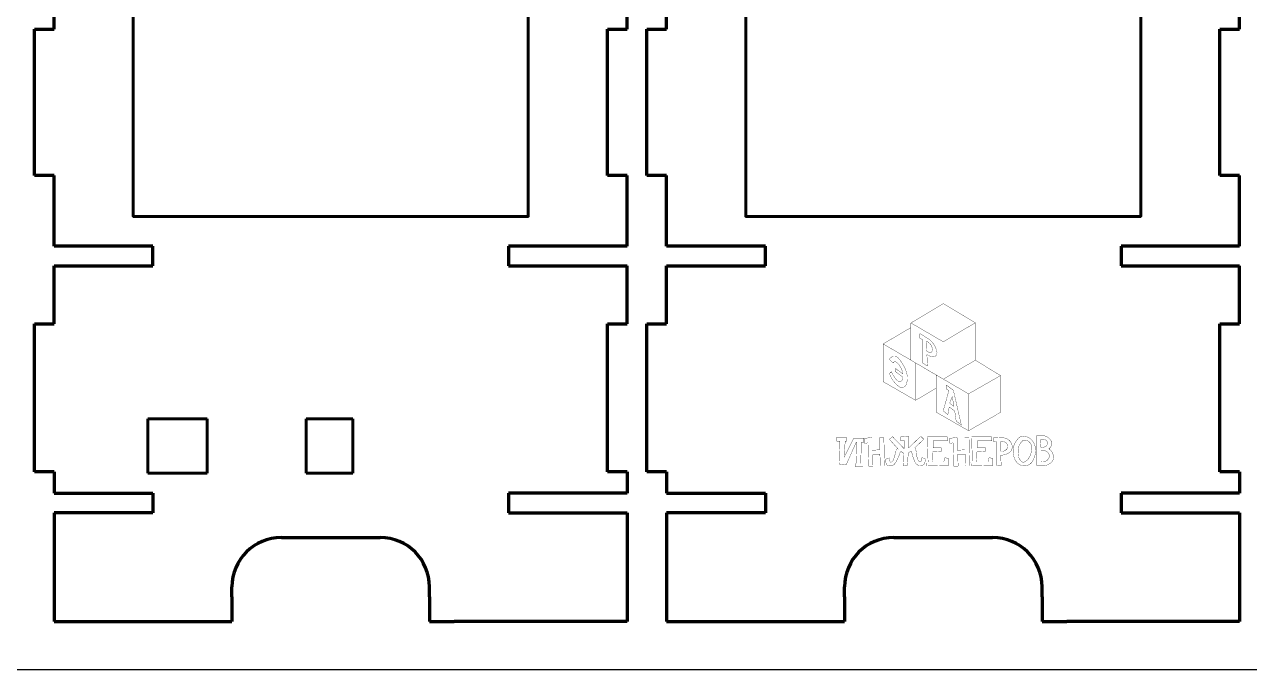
# Model space of a CAD drawing. Header units: millimetres. Extents: x 0 to 650, y 0 to 320.
# Drawn here: x 128 to 376, y 0 to 130.6 of the extents above; entities that cross this region are included whole.
import ezdxf

# ---------------------------------------------------------------- set-up
doc = ezdxf.new("R2010")
doc.units = ezdxf.units.MM
doc.layers.get('0').update_dxf_attribs({"lineweight": 70})
doc.layers.add('Внутренний контур', color=110, linetype='Continuous')
doc.layers.add('Гравировка', color=151, linetype='Continuous', lineweight=35)
doc.layers.add('Отверстия', color=220, linetype='Continuous', lineweight=60)

msp = doc.modelspace()

# ---------------------------------------------------------------- linework, layer by layer
at = {"ltscale": 4}
for p, q in [((134, 129.63), (134, 159.72)), ((250, 129.63), (250, 159.72)), ((250, 129.63), (250, 159.72)), ((258, 129.62), (258, 159.72)), ((374, 129.62), (374, 159.72)), ((130, 100.03), (130, 129.63)), ((130, 129.63), (134, 129.63)), ((246, 100.03), (246, 129.63)), ((246, 129.63), (250, 129.63)), ((246, 100.03), (246, 129.63)), ((246, 129.63), (250, 129.63)), ((254, 100.03), (254, 129.62)), ((254, 129.62), (258, 129.62)), ((370, 100.03), (370, 129.62)), ((370, 129.62), (374, 129.62)), ((134, 100.03), (130, 100.03)), ((134, 85.72), (134, 100.03)), ((250, 100.03), (246, 100.03)), ((250, 100.03), (246, 100.03)), ((250, 85.72), (250, 100.03)), ((250, 85.72), (250, 100.03)), ((258, 100.03), (254, 100.03)), ((258, 85.72), (258, 100.03)), ((374, 100.03), (370, 100.03)), ((374, 85.72), (374, 100.03)), ((154, 85.72), (134, 85.72)), ((154, 82.28), (154, 85.72)), ((250, 85.72), (226, 85.72)), ((226, 85.72), (226, 81.72)), ((278, 85.72), (258, 85.72)), ((278, 82.28), (278, 85.72)), ((374, 85.72), (350, 85.72)), ((350, 85.72), (350, 81.72)), ((154, 81.72), (154, 82.28)), ((278, 81.72), (278, 82.28)), ((134, 70.01), (134, 81.72)), ((134, 70.01), (134, 81.72)), ((134, 81.72), (154, 81.72)), ((226, 81.72), (250, 81.72)), ((250, 70.01), (250, 81.72)), ((250, 70.01), (250, 81.72)), ((250, 70.01), (250, 81.72)), ((250, 70.01), (250, 81.72)), ((258, 70), (258, 81.72)), ((258, 70), (258, 81.72)), ((258, 81.72), (278, 81.72)), ((350, 81.72), (374, 81.72)), ((374, 70), (374, 81.72)), ((374, 70), (374, 81.72)), ((130, 39.99), (130, 70.01)), ((130, 70.01), (134, 70.01)), ((246, 39.99), (246, 70.01)), ((246, 70.01), (250, 70.01)), ((246, 39.99), (246, 70.01)), ((246, 70.01), (250, 70.01)), ((254, 39.99), (254, 70)), ((254, 70), (258, 70)), ((370, 39.99), (370, 70)), ((370, 70), (374, 70)), ((134, 39.99), (130, 39.99)), ((134, 39.99), (134, 35.72)), ((250, 39.99), (246, 39.99)), ((250, 39.99), (246, 39.99)), ((250, 39.99), (250, 35.72)), ((250, 39.99), (250, 35.72)), ((258, 39.99), (254, 39.99)), ((258, 39.99), (258, 35.72)), ((374, 39.99), (370, 39.99)), ((374, 39.99), (374, 35.72)), ((134, 35.72), (154, 35.72)), ((154, 35.72), (154, 31.72)), ((250, 35.72), (226, 35.72)), ((226, 35.72), (226, 31.72)), ((258, 35.72), (278, 35.72)), ((278, 35.72), (278, 31.72)), ((374, 35.72), (350, 35.72)), ((350, 35.72), (350, 31.72)), ((134, 31.72), (134, 9.72)), ((154, 31.72), (134, 31.72)), ((226, 31.72), (250, 31.72)), ((250, 31.72), (250, 9.72)), ((250, 31.72), (250, 9.72)), ((258, 31.72), (258, 9.72)), ((278, 31.72), (258, 31.72)), ((350, 31.72), (374, 31.72)), ((374, 31.72), (374, 9.72)), ((170, 14.72), (170, 16.72)), ((210, 14.72), (210, 16.72)), ((294, 14.72), (294, 16.72)), ((334, 14.72), (334, 16.72)), ((134, 9.72), (165, 9.72)), ((250, 9.72), (215, 9.72)), ((258, 9.72), (289, 9.72)), ((374, 9.72), (339, 9.72))]:
    msp.add_line(p, q, dxfattribs=at)
at = {"ltscale": 100}
for p, q in [((180, 26.72), (200, 26.72)), ((304, 26.72), (324, 26.72))]:
    msp.add_line(p, q, dxfattribs=at)
for p, q in [((170, 14.72), (170, 9.72)), ((210, 14.72), (210, 9.72)), ((294, 14.72), (294, 9.72)), ((334, 14.72), (334, 9.72)), ((165, 9.72), (170, 9.72)), ((210, 9.72), (215, 9.72)), ((289, 9.72), (294, 9.72)), ((334, 9.72), (339, 9.72))]:
    msp.add_line(p, q)
at = {"ltscale": 4}
for centre in [(180, 16.72), (304, 16.72)]:
    msp.add_arc(centre, 10, 90, 180, dxfattribs=at)
at = {"ltscale": 100}
for centre in [(200, 16.72), (324, 16.72)]:
    msp.add_arc(centre, 10, 0, 90, dxfattribs=at)
at = {"layer": 'Внутренний контур'}
msp.add_lwpolyline([(0, 0), (650, 0), (650, 320), (0, 320)], close=True, dxfattribs=at)
at = {"layer": 'Гравировка', "const_width": 0.0585}
for points in [[(307.46, 70.17), (314.02, 74.08)], [(314.02, 74.08), (320.49, 70.21)], [(307.46, 69.23), (307.46, 70.17)], [(307.46, 70.17), (314.02, 66.34)], [(314.02, 66.34), (320.49, 70.21)], [(320.49, 70.21), (320.49, 62.63)], [(301.83, 65.92), (307.46, 69.23)], [(307.46, 69.23), (307.46, 62.63)], [(309.27, 68.02), (309.27, 67.04)], [(309.27, 68.02), (310.85, 67.04)], [(309.27, 67.04), (309.79, 66.82)], [(310.85, 67.04), (311.1, 66.88)], [(301.83, 58.28), (301.83, 65.92)], [(301.83, 65.92), (307.46, 62.63)], [(309.79, 66.82), (309.79, 62.07)], [(310.57, 66.48), (310.72, 66.41)], [(310.66, 64.49), (310.57, 66.48)], [(310.69, 64.46), (310.66, 64.49)], [(310.73, 64.43), (310.69, 64.46)], [(310.72, 66.41), (310.87, 66.32)], [(310.87, 66.32), (311.01, 66.23)], [(311.01, 66.23), (311.14, 66.13)], [(311.1, 66.88), (311.32, 66.7)], [(311.14, 66.13), (311.26, 66.01)], [(311.26, 66.01), (311.37, 65.89)], [(311.32, 66.7), (311.54, 66.51)], [(311.37, 65.89), (311.47, 65.75)], [(311.47, 65.75), (311.56, 65.61)], [(311.54, 66.51), (311.74, 66.3)], [(311.56, 65.61), (311.64, 65.46)], [(311.64, 65.46), (311.7, 65.31)], [(311.7, 65.31), (311.75, 65.15)], [(311.74, 66.3), (311.93, 66.07)], [(311.77, 64.49), (311.74, 64.42)], [(311.75, 65.15), (311.79, 64.98)], [(311.79, 64.56), (311.77, 64.49)], [(311.79, 64.98), (311.8, 64.95)], [(311.8, 64.59), (311.79, 64.56)], [(311.8, 64.95), (311.8, 64.91)], [(311.8, 64.91), (311.81, 64.88)], [(311.81, 64.67), (311.8, 64.63)], [(311.8, 64.63), (311.8, 64.59)], [(311.81, 64.88), (311.81, 64.84)], [(311.81, 64.84), (311.81, 64.81)], [(311.81, 64.81), (311.81, 64.77)], [(311.81, 64.77), (311.81, 64.74)], [(311.81, 64.74), (311.81, 64.7)], [(311.81, 64.7), (311.81, 64.67)], [(311.93, 66.07), (312.1, 65.84)], [(312.1, 65.84), (312.25, 65.59)], [(312.25, 65.59), (312.38, 65.34)], [(312.38, 65.34), (312.5, 65.07)], [(312.5, 65.07), (312.6, 64.8)], [(312.6, 64.8), (312.67, 64.52)], [(312.67, 64.52), (312.73, 64.24)], [(314.02, 66.34), (314.02, 58.79)], [(303.15, 62.86), (303.11, 62.78)], [(303.11, 62.78), (303.81, 62.05)], [(303.19, 62.93), (303.15, 62.86)], [(303.24, 63), (303.19, 62.93)], [(303.29, 63.06), (303.24, 63)], [(303.35, 63.12), (303.29, 63.06)], [(303.41, 63.17), (303.35, 63.12)], [(303.48, 63.22), (303.41, 63.17)], [(303.55, 63.27), (303.48, 63.22)], [(303.62, 63.31), (303.55, 63.27)], [(303.7, 63.34), (303.62, 63.31)], [(303.78, 63.37), (303.7, 63.34)], [(303.86, 63.39), (303.78, 63.37)], [(303.86, 62.11), (303.81, 62.05)], [(303.95, 63.41), (303.86, 63.39)], [(303.9, 62.17), (303.86, 62.11)], [(303.96, 62.22), (303.9, 62.17)], [(304.04, 63.41), (303.95, 63.41)], [(304.02, 62.25), (303.96, 62.22)], [(304.09, 62.28), (304.02, 62.25)], [(304.13, 63.41), (304.04, 63.41)], [(304.16, 62.3), (304.09, 62.28)], [(304.22, 63.41), (304.13, 63.41)], [(304.24, 62.31), (304.16, 62.3)], [(304.31, 63.39), (304.22, 63.41)], [(304.31, 62.3), (304.24, 62.31)], [(304.4, 63.37), (304.31, 63.39)], [(304.38, 62.29), (304.31, 62.3)], [(304.45, 62.26), (304.38, 62.29)], [(304.48, 63.34), (304.4, 63.37)], [(304.52, 62.23), (304.45, 62.26)], [(304.57, 63.3), (304.48, 63.34)], [(304.58, 62.18), (304.52, 62.23)], [(304.65, 63.25), (304.57, 63.3)], [(304.74, 62.03), (304.58, 62.18)], [(304.72, 63.2), (304.65, 63.25)], [(304.79, 63.15), (304.72, 63.2)], [(304.9, 61.86), (304.74, 62.03)], [(304.86, 63.08), (304.79, 63.15)], [(305.04, 62.88), (304.86, 63.08)], [(305.22, 62.67), (305.04, 62.88)], [(305.38, 62.45), (305.22, 62.67)], [(305.55, 62.23), (305.38, 62.45)], [(305.7, 62), (305.55, 62.23)], [(305.84, 61.77), (305.7, 62)], [(307.46, 62.63), (308.4, 62.08)], [(308.4, 62.08), (310.06, 61.1)], [(308.4, 62.08), (308.4, 54.5)], [(308.64, 61.94), (308.4, 62.08)], [(309.79, 62.07), (310.8, 61.45)], [(310.8, 61.45), (310.69, 63.75)], [(310.78, 63.7), (310.69, 63.75)], [(310.77, 64.41), (310.73, 64.43)], [(310.8, 64.38), (310.77, 64.41)], [(310.86, 63.65), (310.78, 63.7)], [(310.84, 64.36), (310.8, 64.38)], [(310.88, 64.34), (310.84, 64.36)], [(310.95, 63.6), (310.86, 63.65)], [(310.92, 64.31), (310.88, 64.34)], [(310.96, 64.29), (310.92, 64.31)], [(311.04, 63.56), (310.95, 63.6)], [(311, 64.27), (310.96, 64.29)], [(311.04, 64.25), (311, 64.27)], [(311.08, 64.23), (311.04, 64.25)], [(311.13, 63.52), (311.04, 63.56)], [(311.12, 64.21), (311.08, 64.23)], [(311.19, 64.19), (311.12, 64.21)], [(311.22, 63.48), (311.13, 63.52)], [(311.26, 64.17), (311.19, 64.19)], [(311.32, 63.45), (311.22, 63.48)], [(311.33, 64.17), (311.26, 64.17)], [(311.41, 63.42), (311.32, 63.45)], [(311.4, 64.18), (311.33, 64.17)], [(311.47, 64.19), (311.4, 64.18)], [(311.5, 63.39), (311.41, 63.42)], [(311.54, 64.22), (311.47, 64.19)], [(311.6, 63.36), (311.5, 63.39)], [(311.6, 64.26), (311.54, 64.22)], [(311.66, 64.31), (311.6, 64.26)], [(311.7, 63.34), (311.6, 63.36)], [(311.7, 64.36), (311.66, 64.31)], [(311.79, 63.32), (311.7, 63.34)], [(311.74, 64.42), (311.7, 64.36)], [(311.92, 63.31), (311.79, 63.32)], [(312.05, 63.31), (311.92, 63.31)], [(312.17, 63.34), (312.05, 63.31)], [(312.29, 63.39), (312.17, 63.34)], [(312.4, 63.45), (312.29, 63.39)], [(312.5, 63.53), (312.4, 63.45)], [(312.58, 63.63), (312.5, 63.53)], [(312.65, 63.74), (312.58, 63.63)], [(312.7, 63.86), (312.65, 63.74)], [(312.73, 63.98), (312.7, 63.86)], [(312.73, 64.24), (312.74, 64.11)], [(312.74, 64.11), (312.73, 63.98)], [(320.49, 62.63), (314.02, 58.79)], [(320.49, 62.63), (325.59, 59.51)], [(303.49, 60.27), (303.11, 59.9)], [(303.11, 59.9), (303.21, 59.65)], [(303.21, 59.65), (303.32, 59.4)], [(303.57, 60.12), (303.49, 60.27)], [(303.65, 59.97), (303.57, 60.12)], [(303.73, 59.82), (303.65, 59.97)], [(303.81, 59.67), (303.73, 59.82)], [(303.9, 59.53), (303.81, 59.67)], [(304, 59.38), (303.9, 59.53)], [(304.31, 60.96), (304.31, 60.32)], [(304.31, 60.96), (305.84, 59.82)], [(304.31, 60.32), (305.84, 59.18)], [(305.05, 61.69), (304.9, 61.86)], [(305.18, 61.51), (305.05, 61.69)], [(305.31, 61.31), (305.18, 61.51)], [(305.42, 61.12), (305.31, 61.31)], [(305.52, 60.91), (305.42, 61.12)], [(305.61, 60.7), (305.52, 60.91)], [(305.69, 60.49), (305.61, 60.7)], [(305.75, 60.27), (305.69, 60.49)], [(305.8, 60.05), (305.75, 60.27)], [(305.84, 59.82), (305.8, 60.05)], [(305.98, 61.53), (305.84, 61.77)], [(306.11, 61.29), (305.98, 61.53)], [(306.23, 61.04), (306.11, 61.29)], [(306.34, 60.79), (306.23, 61.04)], [(306.44, 60.53), (306.34, 60.79)], [(306.53, 60.27), (306.44, 60.53)], [(306.59, 60.07), (306.53, 60.27)], [(306.64, 59.86), (306.59, 60.07)], [(306.68, 59.65), (306.64, 59.86)], [(306.71, 59.44), (306.68, 59.65)], [(312.58, 59.63), (310.06, 61.1)], [(312.58, 59.63), (314.02, 58.79)], [(312.58, 56.97), (312.58, 59.63)], [(325.59, 59.51), (319.12, 55.81)], [(325.59, 52.05), (325.59, 59.51)], [(308.4, 54.5), (301.83, 58.28)], [(303.32, 59.4), (303.44, 59.15)], [(303.44, 59.15), (303.58, 58.92)], [(303.58, 58.92), (303.72, 58.68)], [(303.72, 58.68), (303.88, 58.46)], [(303.88, 58.46), (304.05, 58.24)], [(304.09, 59.24), (304, 59.38)], [(304.05, 58.24), (304.23, 58.03)], [(304.19, 59.1), (304.09, 59.24)], [(304.29, 58.96), (304.19, 59.1)], [(304.23, 58.03), (304.41, 57.83)], [(304.4, 58.83), (304.29, 58.96)], [(304.5, 58.7), (304.4, 58.83)], [(304.41, 57.83), (304.61, 57.64)], [(304.61, 58.57), (304.5, 58.7)], [(304.68, 58.49), (304.61, 58.57)], [(304.61, 57.64), (304.81, 57.46)], [(304.77, 58.43), (304.68, 58.49)], [(304.85, 58.39), (304.77, 58.43)], [(304.81, 57.46), (305.03, 57.29)], [(304.95, 58.35), (304.85, 58.39)], [(305.05, 58.33), (304.95, 58.35)], [(305.03, 57.29), (305.16, 57.21)], [(305.15, 58.32), (305.05, 58.33)], [(305.25, 58.33), (305.15, 58.32)], [(305.16, 57.21), (305.29, 57.15)], [(305.35, 58.35), (305.25, 58.33)], [(305.29, 57.15), (305.44, 57.11)], [(305.44, 58.39), (305.35, 58.35)], [(305.53, 58.43), (305.44, 58.39)], [(305.44, 57.11), (305.59, 57.09)], [(305.61, 58.49), (305.53, 58.43)], [(305.59, 57.09), (305.75, 57.1)], [(305.68, 58.57), (305.61, 58.49)], [(305.72, 58.61), (305.68, 58.57)], [(305.75, 58.65), (305.72, 58.61)], [(305.77, 58.7), (305.75, 58.65)], [(305.75, 57.1), (305.9, 57.13)], [(305.8, 58.75), (305.77, 58.7)], [(305.82, 58.8), (305.8, 58.75)], [(305.83, 58.85), (305.82, 58.8)], [(305.84, 58.91), (305.83, 58.85)], [(305.84, 59.18), (305.84, 59.12)], [(305.85, 58.96), (305.84, 58.91)], [(305.84, 59.12), (305.85, 59.07)], [(305.85, 59.07), (305.85, 59.02)], [(305.85, 59.02), (305.85, 58.96)], [(305.9, 57.13), (306.04, 57.19)], [(306.04, 57.19), (306.17, 57.27)], [(306.17, 57.27), (306.29, 57.36)], [(306.29, 57.36), (306.39, 57.48)], [(306.39, 57.48), (306.47, 57.61)], [(306.47, 57.61), (306.53, 57.75)], [(306.53, 57.75), (306.59, 57.95)], [(306.59, 57.95), (306.64, 58.16)], [(306.64, 58.16), (306.68, 58.37)], [(306.68, 58.37), (306.71, 58.58)], [(306.73, 59.23), (306.71, 59.44)], [(306.71, 58.58), (306.73, 58.8)], [(306.73, 59.01), (306.73, 59.23)], [(306.73, 58.8), (306.73, 59.01)], [(314.02, 58.79), (319.12, 55.81)], [(314.63, 56.78), (314.64, 57.6)], [(314.64, 57.6), (316.05, 56.54)], [(308.4, 54.5), (312.58, 56.97)], [(312.58, 52.1), (312.58, 56.97)], [(313.99, 52.35), (315.14, 56.47)], [(315.14, 56.47), (314.63, 56.78)], [(315.82, 55.32), (315.31, 53.92)], [(316.17, 53.27), (315.82, 55.32)], [(316.05, 56.54), (317.67, 49.47)], [(319.12, 55.81), (319.12, 48.34)], [(319.12, 48.34), (312.58, 52.1)], [(314.93, 51.62), (313.99, 52.35)], [(314.93, 51.62), (315.21, 53.16)], [(315.21, 53.16), (316.33, 52.34)], [(315.31, 53.92), (316.17, 53.27)], [(316.33, 52.34), (316.62, 50.29)], [(317.67, 49.47), (316.62, 50.29)], [(319.12, 48.34), (325.59, 52.05)], [(303.09, 46.63), (303.73, 47.14)], [(303.73, 47.14), (306.08, 44.71)], [(305.34, 47.14), (306.97, 47.26)], [(305.34, 46.38), (305.34, 47.14)], [(306.97, 47.26), (306.97, 44.83)], [(306.97, 44.83), (309.45, 47.23)], [(309.45, 47.23), (310.05, 46.62)], [(329.58, 47.08), (329.68, 47.12)], [(329.68, 47.12), (329.77, 47.15)], [(329.77, 47.15), (329.87, 47.18)], [(329.87, 47.18), (329.96, 47.21)], [(329.96, 47.21), (330.06, 47.22)], [(330.06, 47.22), (330.16, 47.23)], [(330.16, 47.23), (330.26, 47.24)], [(330.26, 47.24), (330.36, 47.23)], [(330.36, 47.23), (330.53, 47.21)], [(330.53, 47.21), (330.7, 47.18)], [(330.7, 47.18), (330.86, 47.14)], [(330.86, 47.14), (331.02, 47.08)], [(332.93, 47.37), (332.93, 41.29)], [(332.93, 47.37), (333.97, 47.37)], [(333.97, 47.37), (334.16, 47.36)], [(334.16, 47.36), (334.35, 47.33)], [(334.35, 47.33), (334.53, 47.29)], [(334.53, 47.29), (334.71, 47.24)], [(334.71, 47.24), (334.89, 47.16)], [(334.89, 47.16), (335.06, 47.08)], [(292.39, 46.99), (294.39, 46.99)], [(292.42, 46.24), (292.39, 46.99)], [(293.08, 46.24), (292.42, 46.24)], [(292.95, 41.59), (293.08, 46.24)], [(293.96, 42.96), (295.87, 46.81)], [(294.14, 46.22), (293.96, 42.96)], [(294.39, 46.22), (294.14, 46.22)], [(296.41, 46.09), (294.35, 41.43)], [(294.39, 46.99), (294.39, 46.22)], [(295.87, 46.81), (297.93, 46.81)], [(296.51, 41.74), (296.41, 46.09)], [(297.41, 46), (297.3, 41.74)], [(297.93, 46), (297.41, 46)], [(297.93, 46.81), (297.93, 46)], [(299.58, 46.97), (298.1, 46.81)], [(298.1, 46.81), (298.1, 45.78)], [(298.1, 45.78), (298.76, 45.89)], [(298.76, 45.89), (298.87, 41.17)], [(299.58, 44.39), (299.58, 46.97)], [(301.98, 46.91), (301.11, 46.91)], [(301.11, 46.91), (301.11, 44.48)], [(302.1, 41.27), (301.98, 46.91)], [(303.09, 46.63), (304.75, 44.77)], [(304.58, 44.6), (304.62, 44.64)], [(304.62, 44.64), (304.66, 44.69)], [(304.66, 44.69), (304.71, 44.73)], [(304.71, 44.73), (304.75, 44.77)], [(304.94, 44.56), (304.75, 44.77)], [(306.08, 46.38), (305.34, 46.38)], [(306.08, 44.71), (306.08, 46.38)], [(308.25, 44.89), (308.19, 44.83)], [(310.05, 46.62), (308.25, 44.89)], [(308.29, 44.81), (308.25, 44.89)], [(308.33, 44.72), (308.29, 44.81)], [(308.37, 44.64), (308.33, 44.72)], [(308.41, 44.56), (308.37, 44.64)], [(310.78, 47.08), (314.86, 47.08)], [(310.93, 42.01), (310.78, 47.08)], [(314.86, 46.27), (311.95, 46.27)], [(311.95, 46.27), (311.95, 44.89)], [(311.95, 44.89), (313.58, 44.89)], [(313.58, 44.89), (313.58, 44.14)], [(314.86, 47.08), (314.86, 46.27)], [(316.81, 46.97), (315.33, 46.81)], [(315.33, 46.81), (315.33, 45.78)], [(315.33, 45.78), (315.99, 45.89)], [(315.99, 45.89), (316.1, 41.17)], [(316.81, 44.39), (316.81, 46.97)], [(319.21, 46.91), (318.34, 46.91)], [(318.34, 46.91), (318.34, 44.48)], [(319.33, 41.27), (319.21, 46.91)], [(319.89, 42.01), (319.75, 47.08)], [(319.75, 47.08), (323.82, 47.08)], [(323.82, 46.27), (320.92, 46.27)], [(320.92, 46.27), (320.92, 44.89)], [(320.92, 44.89), (322.55, 44.89)], [(322.55, 44.89), (322.55, 44.14)], [(323.82, 47.08), (323.82, 46.27)], [(324.25, 46.98), (324.25, 46.06)], [(326.13, 46.9), (324.25, 46.98)], [(324.25, 46.06), (324.78, 46.15)], [(324.78, 46.15), (324.78, 41.35)], [(325.71, 46.16), (325.63, 46.15)], [(325.63, 44.21), (325.63, 46.15)], [(325.8, 46.17), (325.71, 46.16)], [(325.88, 46.18), (325.8, 46.17)], [(325.96, 46.18), (325.88, 46.18)], [(326.04, 46.17), (325.96, 46.18)], [(326.13, 46.16), (326.04, 46.17)], [(326.21, 46.14), (326.13, 46.16)], [(326.13, 46.9), (326.36, 46.88)], [(326.29, 46.12), (326.21, 46.14)], [(326.36, 46.1), (326.29, 46.12)], [(326.36, 46.88), (326.59, 46.83)], [(326.44, 46.07), (326.36, 46.1)], [(326.52, 46.03), (326.44, 46.07)], [(326.59, 45.99), (326.52, 46.03)], [(326.59, 46.83), (326.81, 46.75)], [(326.69, 45.92), (326.59, 45.99)], [(326.78, 45.83), (326.69, 45.92)], [(326.87, 45.73), (326.78, 45.83)], [(326.8, 44.56), (326.87, 44.65)], [(326.81, 46.75), (327.01, 46.65)], [(326.93, 45.62), (326.87, 45.73)], [(326.87, 44.65), (326.93, 44.76)], [(326.98, 45.51), (326.93, 45.62)], [(326.93, 44.76), (326.98, 44.88)], [(327.02, 45.38), (326.98, 45.51)], [(326.98, 44.88), (327.02, 45)], [(327.01, 46.65), (327.21, 46.52)], [(327.04, 45.26), (327.02, 45.38)], [(327.02, 45), (327.04, 45.13)], [(327.04, 45.13), (327.04, 45.26)], [(327.21, 46.52), (327.38, 46.37)], [(327.38, 46.37), (327.54, 46.2)], [(327.54, 46.2), (327.67, 46.01)], [(327.67, 46.01), (327.78, 45.81)], [(327.78, 45.81), (327.87, 45.6)], [(327.87, 45.6), (327.93, 45.37)], [(327.91, 44.67), (327.88, 44.55)], [(327.94, 44.79), (327.91, 44.67)], [(327.93, 45.37), (327.96, 45.15)], [(327.96, 44.9), (327.94, 44.79)], [(327.96, 45.15), (327.97, 45.02)], [(327.97, 45.02), (327.96, 44.9)], [(328.16, 44.58), (328.19, 44.87)], [(328.19, 44.87), (328.25, 45.15)], [(328.25, 45.15), (328.33, 45.42)], [(328.33, 45.42), (328.44, 45.69)], [(328.44, 45.69), (328.56, 45.94)], [(328.56, 45.94), (328.71, 46.19)], [(328.71, 46.19), (328.87, 46.42)], [(328.87, 46.42), (329.06, 46.64)], [(329.06, 46.64), (329.26, 46.85)], [(329.21, 44.75), (329.18, 44.56)], [(329.24, 44.94), (329.21, 44.75)], [(329.3, 45.13), (329.24, 44.94)], [(329.26, 46.85), (329.33, 46.91)], [(329.36, 45.32), (329.3, 45.13)], [(329.33, 46.91), (329.41, 46.97)], [(329.44, 45.5), (329.36, 45.32)], [(329.41, 46.97), (329.5, 47.03)], [(329.54, 45.67), (329.44, 45.5)], [(329.5, 47.03), (329.58, 47.08)], [(329.64, 45.84), (329.54, 45.67)], [(329.77, 45.99), (329.64, 45.84)], [(329.9, 46.14), (329.77, 45.99)], [(329.98, 46.22), (329.9, 46.14)], [(330.05, 46.27), (329.98, 46.22)], [(330.04, 46.27), (329.98, 46.22)], [(330.19, 46.4), (330.04, 46.27)], [(330.11, 46.32), (330.05, 46.27)], [(330.18, 46.36), (330.11, 46.32)], [(330.26, 46.4), (330.18, 46.36)], [(330.34, 46.42), (330.26, 46.4)], [(330.41, 46.44), (330.34, 46.42)], [(330.5, 46.45), (330.41, 46.44)], [(330.58, 46.45), (330.5, 46.45)], [(330.66, 46.45), (330.58, 46.45)], [(330.74, 46.43), (330.66, 46.45)], [(330.82, 46.41), (330.74, 46.43)], [(330.89, 46.39), (330.82, 46.41)], [(330.97, 46.35), (330.89, 46.39)], [(331.05, 46.31), (330.97, 46.35)], [(331.02, 47.08), (331.18, 47.02)], [(331.13, 46.27), (331.05, 46.31)], [(331.2, 46.22), (331.13, 46.27)], [(331.18, 47.02), (331.33, 46.94)], [(331.27, 46.17), (331.2, 46.22)], [(331.34, 46.11), (331.27, 46.17)], [(331.33, 46.94), (331.47, 46.85)], [(331.4, 46.06), (331.34, 46.11)], [(331.47, 46), (331.4, 46.06)], [(331.47, 46.85), (331.61, 46.76)], [(331.53, 45.93), (331.47, 46)], [(331.58, 45.87), (331.53, 45.93)], [(331.64, 45.8), (331.58, 45.87)], [(331.61, 46.76), (331.74, 46.65)], [(331.69, 45.73), (331.64, 45.8)], [(331.74, 45.64), (331.69, 45.73)], [(331.74, 46.65), (331.86, 46.53)], [(331.79, 45.55), (331.74, 45.64)], [(331.83, 45.46), (331.79, 45.55)], [(331.87, 45.36), (331.83, 45.46)], [(331.86, 46.53), (331.98, 46.41)], [(331.9, 45.27), (331.87, 45.36)], [(331.92, 45.17), (331.9, 45.27)], [(331.94, 45.07), (331.92, 45.17)], [(331.96, 44.97), (331.94, 45.07)], [(331.94, 44.56), (331.96, 44.66)], [(331.96, 44.87), (331.96, 44.97)], [(331.96, 44.76), (331.96, 44.87)], [(331.96, 44.66), (331.96, 44.76)], [(331.98, 46.41), (332.08, 46.27)], [(332.08, 46.27), (332.2, 46.1)], [(332.2, 46.1), (332.31, 45.91)], [(332.31, 45.91), (332.4, 45.72)], [(332.4, 45.72), (332.49, 45.53)], [(332.49, 45.53), (332.56, 45.33)], [(332.56, 45.33), (332.61, 45.12)], [(332.61, 45.12), (332.66, 44.92)], [(332.66, 44.92), (332.69, 44.71)], [(332.69, 44.71), (332.7, 44.5)], [(333.77, 46.58), (333.68, 44.99)], [(333.68, 44.99), (333.77, 44.98)], [(334.45, 46.54), (333.77, 46.58)], [(333.77, 44.98), (333.86, 44.97)], [(333.86, 44.97), (333.96, 44.97)], [(333.96, 44.97), (334.05, 44.97)], [(334.05, 44.97), (334.15, 44.98)], [(334.15, 44.98), (334.24, 44.99)], [(334.24, 44.99), (334.33, 45.01)], [(334.33, 45.01), (334.42, 45.04)], [(334.42, 45.04), (334.51, 45.07)], [(334.52, 46.53), (334.45, 46.54)], [(334.51, 45.07), (334.6, 45.1)], [(334.6, 46.52), (334.52, 46.53)], [(334.67, 46.49), (334.6, 46.52)], [(334.6, 45.1), (334.68, 45.15)], [(334.74, 46.46), (334.67, 46.49)], [(334.68, 45.15), (334.77, 45.19)], [(334.81, 46.42), (334.74, 46.46)], [(334.77, 45.19), (334.83, 45.24)], [(334.87, 46.38), (334.81, 46.42)], [(334.83, 45.24), (334.89, 45.29)], [(334.93, 46.32), (334.87, 46.38)], [(334.89, 45.29), (334.94, 45.34)], [(334.98, 46.26), (334.93, 46.32)], [(334.94, 45.34), (334.99, 45.4)], [(335.02, 46.2), (334.98, 46.26)], [(334.99, 45.4), (335.03, 45.47)], [(335.06, 46.13), (335.02, 46.2)], [(335.03, 45.47), (335.06, 45.53)], [(335.06, 47.08), (335.22, 46.97)], [(335.09, 46.06), (335.06, 46.13)], [(335.06, 45.53), (335.09, 45.61)], [(335.11, 45.98), (335.09, 46.06)], [(335.09, 45.61), (335.11, 45.68)], [(335.12, 45.91), (335.11, 45.98)], [(335.11, 45.68), (335.12, 45.76)], [(335.12, 45.83), (335.12, 45.91)], [(335.12, 45.76), (335.12, 45.83)], [(335.22, 46.97), (335.37, 46.86)], [(335.37, 46.86), (335.51, 46.73)], [(335.43, 44.7), (335.39, 44.66)], [(335.46, 44.61), (335.39, 44.66)], [(335.48, 44.74), (335.43, 44.7)], [(335.52, 44.57), (335.46, 44.61)], [(335.52, 44.78), (335.48, 44.74)], [(335.51, 46.73), (335.64, 46.59)], [(335.56, 44.83), (335.52, 44.78)], [(335.6, 44.87), (335.56, 44.83)], [(335.64, 44.92), (335.6, 44.87)], [(335.64, 46.59), (335.75, 46.44)], [(335.68, 44.97), (335.64, 44.92)], [(335.72, 45.02), (335.68, 44.97)], [(335.75, 45.07), (335.72, 45.02)], [(335.75, 46.44), (335.85, 46.28)], [(335.79, 45.12), (335.75, 45.07)], [(335.82, 45.17), (335.79, 45.12)], [(335.85, 45.22), (335.82, 45.17)], [(335.85, 46.28), (335.9, 46.2)], [(335.9, 45.3), (335.85, 45.22)], [(335.9, 46.2), (335.93, 46.11)], [(335.93, 45.39), (335.9, 45.3)], [(335.93, 46.11), (335.96, 46.02)], [(335.96, 45.48), (335.93, 45.39)], [(335.96, 46.02), (335.98, 45.93)], [(335.98, 45.57), (335.96, 45.48)], [(335.98, 45.93), (335.99, 45.84)], [(335.99, 45.66), (335.98, 45.57)], [(335.99, 45.84), (335.99, 45.75)], [(335.99, 45.75), (335.99, 45.66)], [(301.11, 44.48), (299.58, 44.39)], [(299.78, 41.17), (299.71, 43.6)], [(299.71, 43.6), (301.18, 43.6)], [(301.18, 43.6), (301.25, 41.27)], [(302.32, 42.57), (303.13, 42.85)], [(302.32, 42.48), (302.32, 42.57)], [(302.32, 42.39), (302.32, 42.48)], [(302.32, 42.29), (302.32, 42.39)], [(302.33, 42.2), (302.32, 42.29)], [(302.35, 42.11), (302.33, 42.2)], [(303.14, 42.8), (303.13, 42.85)], [(303.15, 42.75), (303.14, 42.8)], [(303.16, 42.7), (303.15, 42.75)], [(303.16, 42.65), (303.16, 42.7)], [(303.17, 42.6), (303.16, 42.65)], [(303.17, 42.55), (303.17, 42.6)], [(303.17, 42.5), (303.17, 42.55)], [(303.18, 42.45), (303.17, 42.5)], [(303.17, 42.25), (303.17, 42.3)], [(303.17, 42.23), (303.17, 42.25)], [(303.17, 42.21), (303.17, 42.23)], [(303.18, 42.18), (303.17, 42.21)], [(303.18, 42.4), (303.18, 42.45)], [(303.18, 42.35), (303.18, 42.4)], [(303.17, 42.3), (303.18, 42.35)], [(303.18, 42.16), (303.18, 42.18)], [(303.19, 42.14), (303.18, 42.16)], [(303.2, 42.12), (303.19, 42.14)], [(303.71, 42.16), (303.67, 42.12)], [(303.75, 42.21), (303.71, 42.16)], [(303.78, 42.25), (303.75, 42.21)], [(303.81, 42.29), (303.78, 42.25)], [(303.85, 42.34), (303.81, 42.29)], [(303.87, 42.39), (303.85, 42.34)], [(303.9, 42.44), (303.87, 42.39)], [(303.92, 42.49), (303.9, 42.44)], [(303.94, 42.54), (303.92, 42.49)], [(303.99, 42.67), (303.94, 42.54)], [(304.03, 42.8), (303.99, 42.67)], [(304.07, 42.94), (304.03, 42.8)], [(304.12, 43.07), (304.07, 42.94)], [(304.16, 43.2), (304.12, 43.07)], [(304.19, 43.34), (304.16, 43.2)], [(304.23, 43.47), (304.19, 43.34)], [(304.26, 43.61), (304.23, 43.47)], [(304.3, 43.74), (304.26, 43.61)], [(304.33, 43.88), (304.3, 43.74)], [(304.35, 44.02), (304.33, 43.88)], [(304.38, 44.15), (304.35, 44.02)], [(304.38, 44.15), (304.4, 44.21)], [(304.4, 44.21), (304.41, 44.27)], [(304.41, 44.27), (304.43, 44.33)], [(304.42, 42.01), (304.52, 42.18)], [(304.43, 44.33), (304.46, 44.39)], [(304.46, 44.39), (304.48, 44.44)], [(304.48, 44.44), (304.51, 44.5)], [(304.51, 44.5), (304.55, 44.55)], [(304.52, 42.18), (304.61, 42.36)], [(304.55, 44.55), (304.58, 44.6)], [(304.61, 42.36), (304.7, 42.54)], [(304.7, 42.54), (304.79, 42.72)], [(304.79, 42.72), (304.87, 42.91)], [(304.87, 42.91), (304.95, 43.09)], [(304.95, 43.09), (305.03, 43.28)], [(305.03, 43.28), (305.1, 43.46)], [(305.1, 43.46), (305.17, 43.65)], [(305.17, 43.65), (305.23, 43.85)], [(305.23, 43.85), (305.29, 44.04)], [(305.29, 44.05), (305.3, 44.07)], [(305.29, 44.04), (305.29, 44.05)], [(305.3, 44.07), (305.31, 44.08)], [(305.31, 44.08), (305.32, 44.1)], [(305.32, 44.1), (305.33, 44.11)], [(305.33, 44.11), (305.34, 44.12)], [(305.34, 44.12), (305.35, 44.13)], [(305.35, 44.13), (305.37, 44.14)], [(305.37, 44.14), (305.38, 44.14)], [(305.38, 44.14), (305.4, 44.15)], [(305.4, 44.15), (305.42, 44.15)], [(305.42, 44.15), (305.43, 44.16)], [(306, 43.78), (305.43, 44.16)], [(305.89, 41.25), (306, 43.78)], [(306.91, 43.86), (306.76, 41.33)], [(307.56, 44.23), (306.91, 43.86)], [(307.6, 44.15), (307.56, 44.23)], [(307.6, 44.15), (307.6, 44.14)], [(307.6, 44.14), (307.63, 43.97)], [(307.63, 43.97), (307.67, 43.79)], [(307.67, 43.79), (307.71, 43.61)], [(307.71, 43.61), (307.76, 43.43)], [(307.76, 43.43), (307.81, 43.25)], [(307.81, 43.25), (307.86, 43.08)], [(307.86, 43.08), (307.92, 42.9)], [(307.92, 42.9), (307.98, 42.73)], [(307.98, 42.73), (308.04, 42.56)], [(308.04, 42.56), (308.11, 42.38)], [(308.11, 42.38), (308.18, 42.21)], [(308.18, 42.21), (308.25, 42.05)], [(308.44, 44.47), (308.41, 44.56)], [(308.46, 44.39), (308.44, 44.47)], [(308.49, 44.3), (308.46, 44.39)], [(308.51, 44.21), (308.49, 44.3)], [(308.52, 44.12), (308.51, 44.21)], [(308.54, 44.03), (308.52, 44.12)], [(308.55, 43.94), (308.54, 44.03)], [(308.55, 43.85), (308.55, 43.94)], [(308.56, 43.73), (308.55, 43.85)], [(308.55, 43.85), (308.56, 43.78)], [(308.56, 43.78), (308.56, 43.73)], [(308.56, 43.73), (308.57, 43.66)], [(308.57, 43.66), (308.58, 43.53)], [(308.58, 43.53), (308.6, 43.4)], [(308.6, 43.4), (308.62, 43.27)], [(308.62, 43.27), (308.65, 43.15)], [(308.65, 43.15), (308.68, 43.02)], [(308.68, 43.02), (308.72, 42.89)], [(308.72, 42.89), (308.75, 42.77)], [(308.75, 42.77), (308.8, 42.65)], [(308.8, 42.65), (308.84, 42.53)], [(308.84, 42.53), (308.89, 42.41)], [(308.89, 42.41), (308.9, 42.38)], [(308.9, 42.38), (308.92, 42.35)], [(308.92, 42.35), (308.93, 42.33)], [(308.93, 42.33), (308.95, 42.3)], [(308.95, 42.3), (308.96, 42.28)], [(308.96, 42.28), (308.98, 42.26)], [(308.98, 42.26), (309, 42.23)], [(309, 42.23), (309.02, 42.21)], [(309.02, 42.21), (309.04, 42.19)], [(309.04, 42.19), (309.06, 42.17)], [(309.06, 42.17), (309.08, 42.15)], [(309.08, 42.15), (309.1, 42.13)], [(309.1, 42.13), (309.15, 42.1)], [(309.46, 42.13), (309.5, 42.16)], [(309.5, 42.16), (309.53, 42.2)], [(309.53, 42.2), (309.56, 42.25)], [(309.56, 42.25), (309.57, 42.3)], [(309.57, 42.3), (309.58, 42.36)], [(309.58, 42.54), (309.59, 42.59)], [(309.58, 42.5), (309.58, 42.54)], [(309.58, 42.45), (309.58, 42.5)], [(309.58, 42.4), (309.58, 42.45)], [(309.58, 42.36), (309.58, 42.4)], [(309.59, 42.63), (309.6, 42.68)], [(309.59, 42.59), (309.59, 42.63)], [(309.6, 42.68), (309.61, 42.72)], [(309.61, 42.72), (309.62, 42.77)], [(309.62, 42.77), (309.64, 42.81)], [(309.64, 42.81), (309.65, 42.85)], [(309.65, 42.85), (309.67, 42.9)], [(309.67, 42.9), (310.38, 42.64)], [(310.31, 42.1), (310.32, 42.16)], [(310.32, 42.16), (310.33, 42.23)], [(310.33, 42.23), (310.34, 42.3)], [(310.34, 42.3), (310.35, 42.37)], [(310.35, 42.37), (310.36, 42.44)], [(310.36, 42.44), (310.37, 42.51)], [(310.37, 42.51), (310.38, 42.57)], [(310.38, 42.57), (310.38, 42.64)], [(311.86, 44.05), (311.78, 42.01)], [(313.58, 44.14), (311.86, 44.05)], [(314.12, 42.01), (314.3, 42.89)], [(314.3, 42.89), (315.09, 42.73)], [(315.09, 42.73), (315.09, 41.33)], [(318.34, 44.48), (316.81, 44.39)], [(316.94, 43.6), (318.41, 43.6)], [(317.01, 41.17), (316.94, 43.6)], [(318.41, 43.6), (318.48, 41.27)], [(320.83, 44.05), (320.74, 42.01)], [(322.55, 44.14), (320.83, 44.05)], [(323.09, 42.01), (323.27, 42.89)], [(323.27, 42.89), (324.06, 42.73)], [(324.06, 42.73), (324.06, 41.33)], [(325.63, 44.21), (325.75, 44.18)], [(325.73, 41.27), (325.63, 43.39)], [(325.79, 43.39), (325.63, 43.39)], [(325.75, 44.18), (325.86, 44.17)], [(325.94, 43.41), (325.79, 43.39)], [(325.86, 44.17), (325.98, 44.17)], [(326.09, 43.42), (325.94, 43.41)], [(325.98, 44.17), (326.1, 44.18)], [(326.24, 43.45), (326.09, 43.42)], [(326.1, 44.18), (326.21, 44.2)], [(326.21, 44.2), (326.32, 44.24)], [(326.39, 43.48), (326.24, 43.45)], [(326.32, 44.24), (326.43, 44.28)], [(326.53, 43.52), (326.39, 43.48)], [(326.43, 44.28), (326.53, 44.34)], [(326.53, 44.34), (326.63, 44.4)], [(326.68, 43.57), (326.53, 43.52)], [(326.63, 44.4), (326.71, 44.48)], [(326.82, 43.63), (326.68, 43.57)], [(326.71, 44.48), (326.8, 44.56)], [(326.96, 43.69), (326.82, 43.63)], [(327.09, 43.76), (326.96, 43.69)], [(327.23, 43.83), (327.09, 43.76)], [(327.35, 43.91), (327.23, 43.83)], [(327.45, 43.98), (327.35, 43.91)], [(327.54, 44.06), (327.45, 43.98)], [(327.63, 44.14), (327.54, 44.06)], [(327.7, 44.24), (327.63, 44.14)], [(327.77, 44.34), (327.7, 44.24)], [(327.83, 44.44), (327.77, 44.34)], [(327.88, 44.55), (327.83, 44.44)], [(328.15, 44.3), (328.16, 44.58)], [(328.16, 44.01), (328.15, 44.3)], [(328.19, 43.73), (328.16, 44.01)], [(328.2, 43.6), (328.19, 43.73)], [(328.22, 43.47), (328.2, 43.6)], [(328.25, 43.34), (328.22, 43.47)], [(328.27, 43.22), (328.25, 43.34)], [(328.31, 43.09), (328.27, 43.22)], [(328.34, 42.97), (328.31, 43.09)], [(328.38, 42.84), (328.34, 42.97)], [(328.43, 42.72), (328.38, 42.84)], [(328.48, 42.6), (328.43, 42.72)], [(328.53, 42.48), (328.48, 42.6)], [(328.59, 42.37), (328.53, 42.48)], [(328.66, 42.25), (328.59, 42.37)], [(328.75, 42.1), (328.66, 42.25)], [(329.18, 44.56), (329.18, 44.36)], [(329.18, 44.36), (329.18, 44.26)], [(329.18, 44.26), (329.18, 44.16)], [(329.18, 44.16), (329.18, 44.06)], [(329.18, 44.06), (329.19, 43.96)], [(329.19, 43.96), (329.19, 43.86)], [(329.19, 43.86), (329.2, 43.76)], [(329.2, 43.76), (329.2, 43.66)], [(329.2, 43.66), (329.21, 43.56)], [(329.21, 43.56), (329.22, 43.46)], [(329.22, 43.46), (329.23, 43.36)], [(329.23, 43.36), (329.24, 43.26)], [(329.24, 43.26), (329.26, 43.17)], [(329.26, 43.17), (329.27, 43.06)], [(329.27, 43.06), (329.3, 42.95)], [(329.3, 42.95), (329.33, 42.85)], [(329.33, 42.85), (329.37, 42.75)], [(329.37, 42.75), (329.41, 42.65)], [(329.41, 42.65), (329.46, 42.56)], [(329.46, 42.56), (329.52, 42.47)], [(329.52, 42.47), (329.59, 42.38)], [(329.59, 42.38), (329.66, 42.3)], [(329.66, 42.3), (329.73, 42.22)], [(329.73, 42.22), (329.81, 42.15)], [(329.81, 42.15), (329.9, 42.08)], [(330.61, 42.11), (330.7, 42.16)], [(330.7, 42.16), (330.79, 42.22)], [(330.79, 42.22), (330.87, 42.28)], [(330.87, 42.28), (330.95, 42.35)], [(330.95, 42.35), (331.03, 42.43)], [(331.03, 42.43), (331.1, 42.5)], [(331.1, 42.5), (331.17, 42.58)], [(331.17, 42.58), (331.24, 42.67)], [(331.24, 42.67), (331.3, 42.75)], [(331.3, 42.75), (331.35, 42.85)], [(331.35, 42.85), (331.42, 42.98)], [(331.42, 42.98), (331.49, 43.11)], [(331.49, 43.11), (331.56, 43.25)], [(331.56, 43.25), (331.62, 43.39)], [(331.62, 43.39), (331.67, 43.53)], [(331.67, 43.53), (331.72, 43.68)], [(331.72, 43.68), (331.77, 43.82)], [(331.77, 43.82), (331.82, 43.97)], [(331.82, 43.97), (331.85, 44.11)], [(331.85, 44.11), (331.89, 44.26)], [(331.89, 44.26), (331.92, 44.41)], [(331.92, 44.41), (331.94, 44.56)], [(332.06, 42.17), (331.97, 42.03)], [(332.14, 42.31), (332.06, 42.17)], [(332.22, 42.46), (332.14, 42.31)], [(332.29, 42.61), (332.22, 42.46)], [(332.36, 42.76), (332.29, 42.61)], [(332.42, 42.91), (332.36, 42.76)], [(332.48, 43.06), (332.42, 42.91)], [(332.53, 43.22), (332.48, 43.06)], [(332.57, 43.38), (332.53, 43.22)], [(332.61, 43.54), (332.57, 43.38)], [(332.65, 43.7), (332.61, 43.54)], [(332.67, 43.86), (332.65, 43.7)], [(332.7, 44.07), (332.67, 43.86)], [(332.71, 44.28), (332.7, 44.07)], [(332.7, 44.5), (332.71, 44.28)], [(333.79, 44.25), (333.89, 44.28)], [(333.79, 44.25), (333.79, 42.04)], [(333.89, 44.28), (333.99, 44.31)], [(333.99, 44.31), (334.1, 44.32)], [(334.1, 44.32), (334.2, 44.33)], [(334.2, 44.33), (334.31, 44.33)], [(334.31, 44.33), (334.41, 44.32)], [(334.41, 44.32), (334.51, 44.3)], [(334.51, 44.3), (334.61, 44.28)], [(334.72, 42.15), (334.6, 42.1)], [(334.61, 44.28), (334.71, 44.24)], [(334.71, 44.24), (334.81, 44.2)], [(334.84, 42.22), (334.72, 42.15)], [(334.81, 44.2), (334.9, 44.16)], [(334.96, 42.29), (334.84, 42.22)], [(334.9, 44.16), (334.99, 44.1)], [(335.06, 42.38), (334.96, 42.29)], [(334.99, 44.1), (335.11, 44.01)], [(335.16, 42.47), (335.06, 42.38)], [(335.11, 44.01), (335.21, 43.91)], [(335.25, 42.58), (335.16, 42.47)], [(335.21, 43.91), (335.3, 43.8)], [(335.33, 42.7), (335.25, 42.58)], [(335.3, 43.8), (335.37, 43.67)], [(335.39, 42.83), (335.33, 42.7)], [(335.37, 43.67), (335.42, 43.54)], [(335.43, 42.97), (335.39, 42.83)], [(335.42, 43.54), (335.45, 43.4)], [(335.46, 43.11), (335.43, 42.97)], [(335.45, 43.4), (335.46, 43.25)], [(335.46, 43.25), (335.46, 43.11)], [(335.59, 44.52), (335.52, 44.57)], [(335.65, 44.47), (335.59, 44.52)], [(335.71, 44.42), (335.65, 44.47)], [(335.77, 44.36), (335.71, 44.42)], [(335.78, 44.35), (335.77, 44.36)], [(335.83, 44.3), (335.78, 44.35)], [(335.88, 44.24), (335.83, 44.3)], [(335.93, 44.17), (335.88, 44.24)], [(335.97, 44.11), (335.93, 44.17)], [(336.01, 44.04), (335.97, 44.11)], [(336.05, 43.96), (336.01, 44.04)], [(336.01, 42.07), (336.06, 42.14)], [(336.09, 43.88), (336.05, 43.96)], [(336.06, 42.14), (336.11, 42.22)], [(336.13, 43.8), (336.09, 43.88)], [(336.11, 42.22), (336.16, 42.3)], [(336.16, 43.72), (336.13, 43.8)], [(336.19, 43.63), (336.16, 43.72)], [(336.16, 42.3), (336.2, 42.39)], [(336.22, 43.55), (336.19, 43.63)], [(336.2, 42.39), (336.23, 42.47)], [(336.24, 43.46), (336.22, 43.55)], [(336.23, 42.47), (336.26, 42.56)], [(336.26, 43.37), (336.24, 43.46)], [(336.27, 43.28), (336.26, 43.37)], [(336.26, 42.56), (336.28, 42.65)], [(336.29, 43.2), (336.27, 43.28)], [(336.28, 42.65), (336.29, 42.74)], [(336.3, 43.11), (336.29, 43.2)], [(336.29, 42.74), (336.3, 42.83)], [(336.3, 43.02), (336.3, 43.11)], [(336.3, 42.93), (336.3, 43.02)], [(336.3, 42.83), (336.3, 42.93)], [(294.35, 41.43), (292.95, 41.59)], [(296.23, 41.03), (296.23, 41.74)], [(296.23, 41.74), (296.51, 41.74)], [(297.75, 41.03), (296.23, 41.03)], [(297.3, 41.74), (297.75, 41.74)], [(297.75, 41.74), (297.75, 41.03)], [(298.87, 41.17), (299.78, 41.17)], [(301.25, 41.27), (302.1, 41.27)], [(302.37, 42.02), (302.35, 42.11)], [(302.39, 41.93), (302.37, 42.02)], [(302.41, 41.84), (302.39, 41.93)], [(302.44, 41.75), (302.41, 41.84)], [(302.47, 41.66), (302.44, 41.75)], [(302.51, 41.58), (302.47, 41.66)], [(302.55, 41.49), (302.51, 41.58)], [(302.57, 41.47), (302.55, 41.49)], [(302.58, 41.44), (302.57, 41.47)], [(302.6, 41.41), (302.58, 41.44)], [(302.62, 41.39), (302.6, 41.41)], [(302.65, 41.37), (302.62, 41.39)], [(302.67, 41.35), (302.65, 41.37)], [(302.7, 41.33), (302.67, 41.35)], [(302.73, 41.31), (302.7, 41.33)], [(302.76, 41.3), (302.73, 41.31)], [(302.79, 41.29), (302.76, 41.3)], [(302.82, 41.28), (302.79, 41.29)], [(302.85, 41.27), (302.82, 41.28)], [(302.9, 41.26), (302.85, 41.27)], [(302.96, 41.25), (302.9, 41.26)], [(303.01, 41.25), (302.96, 41.25)], [(303.07, 41.24), (303.01, 41.25)], [(303.12, 41.24), (303.07, 41.24)], [(303.18, 41.24), (303.12, 41.24)], [(303.23, 41.24), (303.18, 41.24)], [(303.21, 42.1), (303.2, 42.12)], [(303.22, 42.08), (303.21, 42.1)], [(303.24, 42.06), (303.22, 42.08)], [(303.29, 41.24), (303.23, 41.24)], [(303.25, 42.05), (303.24, 42.06)], [(303.27, 42.03), (303.25, 42.05)], [(303.29, 42.02), (303.27, 42.03)], [(303.3, 42.01), (303.29, 42.02)], [(303.34, 41.25), (303.29, 41.24)], [(303.33, 42), (303.3, 42.01)], [(303.35, 41.99), (303.33, 42)], [(303.4, 41.25), (303.34, 41.25)], [(303.37, 41.98), (303.35, 41.99)], [(303.39, 41.98), (303.37, 41.98)], [(303.41, 41.98), (303.39, 41.98)], [(303.45, 41.26), (303.4, 41.25)], [(303.44, 41.98), (303.41, 41.98)], [(303.46, 41.98), (303.44, 41.98)], [(303.5, 41.27), (303.45, 41.26)], [(303.48, 41.99), (303.46, 41.98)], [(303.5, 42), (303.48, 41.99)], [(303.52, 42.01), (303.5, 42)], [(303.59, 41.29), (303.5, 41.27)], [(303.54, 42.02), (303.52, 42.01)], [(303.59, 42.05), (303.54, 42.02)], [(303.63, 42.09), (303.59, 42.05)], [(303.67, 41.31), (303.59, 41.29)], [(303.67, 42.12), (303.63, 42.09)], [(303.75, 41.34), (303.67, 41.31)], [(303.82, 41.38), (303.75, 41.34)], [(303.9, 41.42), (303.82, 41.38)], [(303.97, 41.47), (303.9, 41.42)], [(304.04, 41.52), (303.97, 41.47)], [(304.1, 41.57), (304.04, 41.52)], [(304.16, 41.63), (304.1, 41.57)], [(304.22, 41.7), (304.16, 41.63)], [(304.27, 41.76), (304.22, 41.7)], [(304.32, 41.84), (304.27, 41.76)], [(304.32, 41.84), (304.42, 42.01)], [(306.76, 41.33), (305.89, 41.25)], [(308.25, 42.05), (308.29, 41.96)], [(308.29, 41.96), (308.34, 41.87)], [(308.34, 41.87), (308.39, 41.79)], [(308.39, 41.79), (308.46, 41.71)], [(308.46, 41.71), (308.52, 41.64)], [(308.52, 41.64), (308.59, 41.57)], [(308.59, 41.57), (308.67, 41.51)], [(308.67, 41.51), (308.75, 41.45)], [(308.75, 41.45), (308.83, 41.4)], [(308.83, 41.4), (308.92, 41.35)], [(308.92, 41.35), (309.01, 41.31)], [(309.01, 41.31), (309.1, 41.28)], [(309.1, 41.28), (309.17, 41.27)], [(309.15, 42.1), (309.2, 42.08)], [(309.17, 41.27), (309.24, 41.27)], [(309.2, 42.08), (309.25, 42.07)], [(309.24, 41.27), (309.32, 41.27)], [(309.25, 42.07), (309.31, 42.07)], [(309.31, 42.07), (309.36, 42.08)], [(309.32, 41.27), (309.39, 41.28)], [(309.36, 42.08), (309.41, 42.1)], [(309.39, 41.28), (309.46, 41.28)], [(309.41, 42.1), (309.46, 42.13)], [(309.46, 41.28), (309.53, 41.29)], [(309.53, 41.29), (309.6, 41.31)], [(309.6, 41.31), (309.67, 41.33)], [(309.67, 41.33), (309.74, 41.35)], [(309.74, 41.35), (309.81, 41.37)], [(309.81, 41.37), (309.88, 41.4)], [(309.88, 41.4), (309.95, 41.43)], [(309.95, 41.43), (309.98, 41.45)], [(309.98, 41.45), (310.02, 41.47)], [(310.02, 41.47), (310.06, 41.5)], [(310.06, 41.5), (310.09, 41.53)], [(310.09, 41.53), (310.12, 41.56)], [(310.12, 41.56), (310.15, 41.59)], [(310.15, 41.59), (310.17, 41.63)], [(310.17, 41.63), (310.19, 41.66)], [(310.19, 41.66), (310.21, 41.7)], [(310.21, 41.7), (310.23, 41.74)], [(310.23, 41.74), (310.25, 41.78)], [(310.25, 41.78), (310.26, 41.82)], [(310.26, 41.82), (310.27, 41.89)], [(310.27, 41.89), (310.28, 41.96)], [(310.28, 41.96), (310.3, 42.03)], [(310.3, 42.03), (310.31, 42.1)], [(310.67, 41.2), (310.64, 42.01)], [(310.64, 42.01), (310.93, 42.01)], [(315.09, 41.33), (310.67, 41.2)], [(311.78, 42.01), (314.12, 42.01)], [(316.1, 41.17), (317.01, 41.17)], [(318.48, 41.27), (319.33, 41.27)], [(319.61, 42.01), (319.89, 42.01)], [(319.64, 41.2), (319.61, 42.01)], [(324.06, 41.33), (319.64, 41.2)], [(320.74, 42.01), (323.09, 42.01)], [(324.78, 41.35), (325.73, 41.27)], [(328.87, 41.95), (328.75, 42.1)], [(328.99, 41.82), (328.87, 41.95)], [(329.13, 41.7), (328.99, 41.82)], [(329.27, 41.59), (329.13, 41.7)], [(329.43, 41.49), (329.27, 41.59)], [(329.59, 41.41), (329.43, 41.49)], [(329.76, 41.34), (329.59, 41.41)], [(329.94, 41.28), (329.76, 41.34)], [(329.9, 42.08), (329.93, 42.05)], [(329.93, 42.05), (329.97, 42.03)], [(330.12, 41.25), (329.94, 41.28)], [(329.97, 42.03), (330.02, 42.01)], [(330.02, 42.01), (330.06, 42)], [(330.06, 42), (330.1, 41.99)], [(330.1, 41.99), (330.15, 41.98)], [(330.3, 41.23), (330.12, 41.25)], [(330.15, 41.98), (330.19, 41.97)], [(330.19, 41.97), (330.24, 41.97)], [(330.24, 41.97), (330.29, 41.98)], [(330.29, 41.98), (330.33, 41.99)], [(330.48, 41.22), (330.3, 41.23)], [(330.33, 41.99), (330.38, 42)], [(330.38, 42), (330.42, 42.02)], [(330.42, 42.02), (330.52, 42.06)], [(330.63, 41.23), (330.48, 41.22)], [(330.52, 42.06), (330.61, 42.11)], [(330.77, 41.25), (330.63, 41.23)], [(330.92, 41.28), (330.77, 41.25)], [(331.06, 41.32), (330.92, 41.28)], [(331.19, 41.38), (331.06, 41.32)], [(331.33, 41.44), (331.19, 41.38)], [(331.45, 41.52), (331.33, 41.44)], [(331.57, 41.6), (331.45, 41.52)], [(331.69, 41.7), (331.57, 41.6)], [(331.79, 41.8), (331.69, 41.7)], [(331.89, 41.91), (331.79, 41.8)], [(331.97, 42.03), (331.89, 41.91)], [(332.93, 41.29), (334.28, 41.29)], [(333.93, 42.02), (333.79, 42.04)], [(334.06, 42.01), (333.93, 42.02)], [(334.2, 42.01), (334.06, 42.01)], [(334.33, 42.03), (334.2, 42.01)], [(334.28, 41.29), (334.43, 41.3)], [(334.47, 42.06), (334.33, 42.03)], [(334.43, 41.3), (334.57, 41.31)], [(334.6, 42.1), (334.47, 42.06)], [(334.57, 41.31), (334.72, 41.34)], [(334.72, 41.34), (334.86, 41.37)], [(334.86, 41.37), (335, 41.41)], [(335, 41.41), (335.14, 41.46)], [(335.14, 41.46), (335.28, 41.52)], [(335.28, 41.52), (335.41, 41.59)], [(335.41, 41.59), (335.53, 41.66)], [(335.53, 41.66), (335.66, 41.74)], [(335.66, 41.74), (335.77, 41.83)], [(335.77, 41.83), (335.88, 41.93)], [(335.88, 41.93), (335.95, 42)], [(335.95, 42), (336.01, 42.07)]]:
    msp.add_lwpolyline(points, dxfattribs=at)
at = {"layer": 'Отверстия', "ltscale": 4}
for p, q in [((153, 39.72), (153, 50.72)), ((153, 50.72), (165, 50.72)), ((165, 50.72), (165, 39.72)), ((185, 50.72), (194.5, 50.72)), ((185, 39.72), (185, 50.72)), ((194.5, 50.72), (194.5, 39.72)), ((165, 39.72), (153, 39.72)), ((194.5, 39.72), (185, 39.72))]:
    msp.add_line(p, q, dxfattribs=at)
at = {"layer": 'Отверстия'}
for points in [[(354, 178.6), (354, 91.72), (274, 91.72), (274, 198.86)], [(230, 143.29), (230, 91.72), (150, 91.72), (150, 144.33)]]:
    msp.add_lwpolyline(points, dxfattribs=at)

doc.saveas('drawing.dxf')
